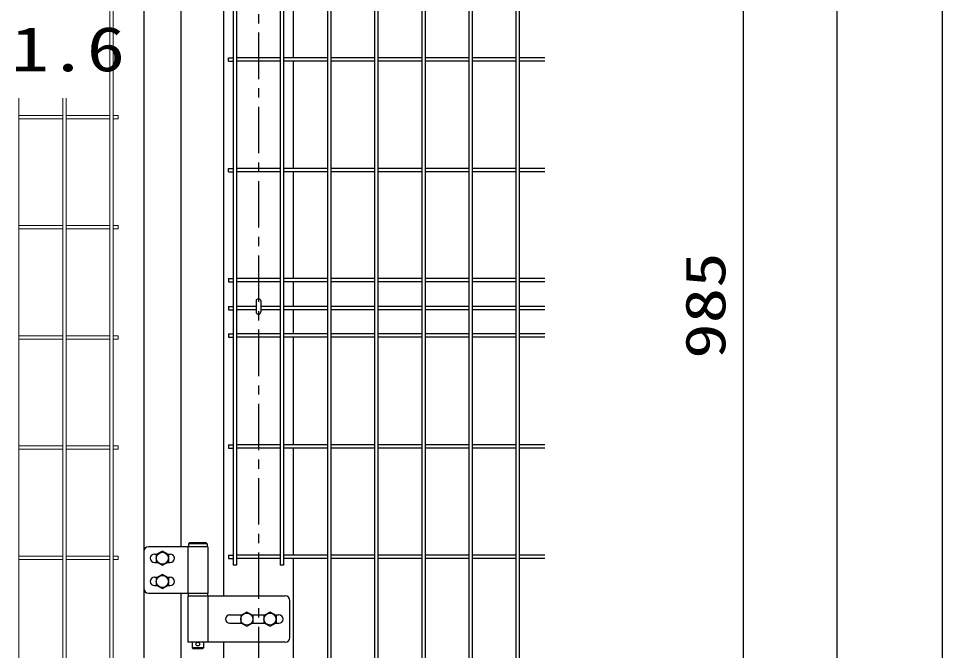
# Model space of a CAD drawing. Units: millimetres, scale not verified. Extents: x -6300 to 6300, y -4454 to 4456.
# Drawn here: x 2429 to 3425, y -758 to -77 of the extents above; entities that cross this region are included whole.
import ezdxf
from ezdxf.enums import TextEntityAlignment as Align

# ---------------------------------------------------------------- set-up
doc = ezdxf.new("R2010")
doc.units = ezdxf.units.MM
doc.header["$LTSCALE"] = 20
doc.linetypes.add('USER1', pattern=[4, 2.5, -0.5, 0.5, -0.5])
for name, color, linetype, lineweight in [('0-1_0', 4, 'Continuous', 25), ('0-3_LAYER04', 7, 'Continuous', 25), ('0-A_丁番', 3, 'Continuous', 25), ('0-B_六角ボルト', 2, 'Continuous', 25), ('0-C_LAYER12', 3, 'Continuous', 25), ('0-E_LAYER05', 4, 'Continuous', 25)]:
    doc.layers.add(name, color=color, linetype=linetype, lineweight=lineweight)
doc.styles.add('ＭＳ ゴシック', font='')
doc.styles.get('ＭＳ ゴシック').set_extended_font_data('MS Gothic')

msp = doc.modelspace()

# ---------------------------------------------------------------- linework, layer by layer
at = {"layer": '0-1_0', "color": 7, "linetype": 'USER1'}
msp.add_line((2687.59, 1507.35), (2687.59, -1211.96), dxfattribs=at)
at = {"layer": '0-1_0', "color": 2}
for p, q in [((3424.61, -874.46), (3424.61, 1475.77)), ((3310.58, 1065.54), (3310.58, -874.46)), ((3210.3, -844.46), (3210.3, 65.54))]:
    msp.add_line(p, q, dxfattribs=at)
at = {"layer": '0-1_0', "lineweight": 15}
for p, q in [((2527.55, 1086.24), (2527.55, -880.16)), ((2531.15, 1086.24), (2531.15, -880.16)), ((2429.61, -163.18), (2429.61, -880.16)), ((2476.78, -163.18), (2476.78, -880.16)), ((2480.38, -163.18), (2480.38, -880.16)), ((2476.78, -181.95), (2429.61, -181.95)), ((2476.78, -185.55), (2429.61, -185.55)), ((2527.55, -181.95), (2480.38, -181.95)), ((2527.55, -185.55), (2480.38, -185.55)), ((2536.35, -181.95), (2531.15, -181.95)), ((2536.35, -185.55), (2531.15, -185.55)), ((2536.35, -181.95), (2536.35, -185.55)), ((2476.78, -300.59), (2429.61, -300.59)), ((2476.78, -304.19), (2429.61, -304.19)), ((2527.55, -300.59), (2480.38, -300.59)), ((2527.55, -304.19), (2480.38, -304.19)), ((2536.35, -300.59), (2531.15, -300.59)), ((2476.78, -419.23), (2429.61, -419.23)), ((2476.78, -422.83), (2429.61, -422.83)), ((2527.55, -419.23), (2480.38, -419.23)), ((2527.55, -422.83), (2480.38, -422.83)), ((2536.35, -419.23), (2531.15, -419.23)), ((2476.78, -537.88), (2429.61, -537.88)), ((2476.78, -541.48), (2429.61, -541.48)), ((2527.55, -537.88), (2480.38, -537.88)), ((2527.55, -541.48), (2480.38, -541.48)), ((2536.35, -537.88), (2531.15, -537.88)), ((2536.35, -541.48), (2531.15, -541.48)), ((2536.35, -537.88), (2536.35, -541.48)), ((2476.78, -656.52), (2429.61, -656.52)), ((2527.55, -656.52), (2480.38, -656.52)), ((2536.35, -656.52), (2531.15, -656.52)), ((2536.35, -656.52), (2536.35, -660.12)), ((2476.78, -660.12), (2429.61, -660.12)), ((2527.55, -660.12), (2480.38, -660.12)), ((2536.35, -660.12), (2531.15, -660.12))]:
    msp.add_line(p, q, dxfattribs=at)
at = {"layer": '0-1_0', "color": 7}
for p, q in [((2650.09, 916.54), (2650.09, -699.46)), ((2725.09, -3.76), (2725.09, -119.66)), ((2725.09, -123.26), (2725.09, -238.86)), ((2725.09, -242.46), (2725.09, -357.66)), ((2725.09, -361.26), (2725.09, -387.66)), ((2684.99, -381.19), (2684.99, -393.46)), ((2690.19, -381.19), (2690.19, -393.46)), ((2725.09, -391.26), (2725.09, -417.16)), ((2725.09, -420.76), (2725.09, -536.86)), ((2725.09, -540.46), (2725.09, -655.66)), ((2613.29, -642.46), (2612.29, -643.46)), ((2632.29, -643.46), (2612.29, -643.46)), ((2612.29, -643.46), (2612.29, -646.46)), ((2632.29, -646.46), (2612.29, -646.46)), ((2631.29, -642.46), (2613.29, -642.46)), ((2725.09, -659.26), (2725.09, -775.16)), ((2611.79, -696.46), (2632.79, -696.46)), ((2611.79, -696.46), (2611.79, -699.46)), ((2632.79, -696.46), (2632.79, -699.46)), ((2611.79, -699.46), (2632.79, -699.46)), ((2616.29, -749.46), (2616.29, -755.46)), ((2628.29, -755.46), (2616.29, -755.46)), ((2627.29, -756.46), (2628.29, -755.46)), ((2628.29, -749.46), (2628.29, -755.46)), ((2650.09, -749.46), (2650.09, -1211.96))]:
    msp.add_line(p, q, dxfattribs=at)
at = {"layer": '0-1_0', "lineweight": 15}
for points in [[(2536.35, -300.59), (2536.35, -304.19), (2531.15, -304.19)], [(2536.35, -419.23), (2536.35, -422.83), (2531.15, -422.83)]]:
    msp.add_lwpolyline(points, dxfattribs=at)
at = {"layer": '0-1_0', "color": 7}
for points in [[(2631.29, -642.46), (2632.29, -643.46), (2632.29, -646.46)], [(2627.29, -756.46), (2617.29, -756.46), (2616.29, -755.46)]]:
    msp.add_lwpolyline(points, dxfattribs=at)
msp.add_circle((2622.29, -751.46), 2, dxfattribs=at)
msp.add_arc((2687.59, -393.46), 2.6, 180, 0, dxfattribs=at)
msp.add_ellipse((2687.59, -381.19), major_axis=(-2.6, 0), ratio=0.601815, start_param=3.141593, end_param=6.283185, dxfattribs=at)
at = {"layer": '0-3_LAYER04'}
for p, q in [((2564.09, 1523.04), (2564.09, -881.96)), ((2604.09, 969.54), (2604.09, -646.46)), ((2604.09, -696.46), (2604.09, -881.96))]:
    msp.add_line(p, q, dxfattribs=at)
at = {"layer": '0-A_丁番'}
for p, q in [((2633.09, -646.46), (2569.09, -646.46)), ((2611.49, -646.46), (2611.49, -696.46)), ((2633.09, -646.46), (2633.09, -696.46)), ((2564.09, -651.46), (2564.09, -691.46)), ((2575.59, -654.46), (2578.52, -654.46)), ((2589.66, -654.46), (2592.59, -654.46)), ((2575.59, -663.46), (2578.52, -663.46)), ((2589.66, -663.46), (2592.59, -663.46)), ((2575.59, -679.46), (2578.52, -679.46)), ((2589.66, -679.46), (2592.59, -679.46)), ((2569.09, -696.46), (2633.09, -696.46)), ((2575.59, -688.46), (2578.52, -688.46)), ((2589.66, -688.46), (2592.59, -688.46)), ((2611.49, -699.46), (2611.49, -749.46)), ((2611.49, -699.46), (2716.49, -699.46)), ((2633.09, -699.46), (2633.09, -749.46)), ((2721.49, -744.46), (2721.49, -704.46)), ((2656.59, -719.96), (2669.52, -719.96)), ((2680.66, -719.96), (2694.52, -719.96)), ((2705.66, -719.96), (2709.59, -719.96)), ((2656.59, -728.96), (2669.52, -728.96)), ((2680.66, -728.96), (2694.52, -728.96)), ((2705.66, -728.96), (2709.59, -728.96)), ((2716.49, -749.46), (2611.49, -749.46))]:
    msp.add_line(p, q, dxfattribs=at)
for centre, radius, start, end in [((2569.09, -651.46), 5, 90, 180), ((2575.59, -658.96), 4.5, 90, 270), ((2592.59, -658.96), 4.5, 270, 90), ((2575.59, -683.96), 4.5, 90, 270), ((2592.59, -683.96), 4.5, 270, 90), ((2569.09, -691.46), 5, 180, 270), ((2716.49, -704.46), 5, 0, 90), ((2656.59, -724.46), 4.5, 90, 180), ((2656.59, -724.46), 4.5, 180, 270), ((2709.59, -724.46), 4.5, 0, 90), ((2709.59, -724.46), 4.5, 270, 0), ((2716.49, -744.46), 5, 270, 0)]:
    msp.add_arc(centre, radius, start, end, dxfattribs=at)
at = {"layer": '0-B_六角ボルト'}
for p, q in [((2577.59, -654.96), (2577.59, -662.96)), ((2590.59, -654.96), (2590.59, -662.96)), ((2577.59, -679.96), (2577.59, -687.96)), ((2590.59, -679.96), (2590.59, -687.96)), ((2668.59, -720.46), (2668.59, -728.46)), ((2681.59, -720.46), (2681.59, -728.46)), ((2693.59, -720.46), (2693.59, -728.46)), ((2706.59, -720.46), (2706.59, -728.46))]:
    msp.add_line(p, q, dxfattribs=at)
for points in [[(2590.59, -654.96), (2584.09, -651.46), (2577.59, -654.96)], [(2577.59, -662.96), (2584.09, -666.46), (2590.59, -662.96)], [(2590.59, -679.96), (2584.09, -676.46), (2577.59, -679.96)], [(2577.59, -687.96), (2584.09, -691.46), (2590.59, -687.96)], [(2681.59, -720.46), (2675.09, -716.96), (2668.59, -720.46)], [(2706.59, -720.46), (2700.09, -716.96), (2693.59, -720.46)], [(2668.59, -728.46), (2675.09, -731.96), (2681.59, -728.46)], [(2693.59, -728.46), (2700.09, -731.96), (2706.59, -728.46)]]:
    msp.add_lwpolyline(points, dxfattribs=at)
for centre in [(2584.09, -658.96), (2584.09, -683.96), (2675.09, -724.46), (2700.09, -724.46)]:
    msp.add_circle(centre, 6.5, dxfattribs=at)
at = {"layer": '0-E_LAYER05'}
for p, q in [((2711.18, 103.04), (2711.18, -666.26)), ((2714.78, 103.04), (2714.78, -666.26)), ((2761.95, 103.04), (2761.95, -881.96)), ((2765.55, 103.04), (2765.55, -881.96)), ((2812.71, 103.04), (2812.71, -881.96)), ((2816.31, 103.04), (2816.31, -881.96)), ((2863.48, 103.04), (2863.48, -881.96)), ((2867.08, 103.04), (2867.08, -881.96)), ((2914.25, 103.04), (2914.25, -881.96)), ((2917.85, 103.04), (2917.85, -881.96)), ((2965.02, 103.04), (2965.02, -881.96)), ((2968.62, 103.04), (2968.62, -881.96)), ((2660.41, -0.06), (2660.41, -385.06)), ((2664.01, -0.06), (2664.01, -385.06)), ((2655.19, -123.26), (2655.19, -119.66)), ((2655.19, -119.66), (2660.39, -119.66)), ((2655.19, -123.26), (2660.39, -123.26)), ((2711.18, -119.66), (2664.01, -119.66)), ((2711.18, -123.26), (2664.01, -123.26)), ((2761.95, -119.66), (2714.78, -119.66)), ((2761.95, -123.26), (2714.78, -123.26)), ((2812.71, -119.66), (2765.55, -119.66)), ((2812.71, -123.26), (2765.55, -123.26)), ((2863.48, -119.66), (2816.31, -119.66)), ((2863.48, -123.26), (2816.31, -123.26)), ((2914.25, -119.66), (2867.08, -119.66)), ((2914.25, -123.26), (2867.08, -123.26)), ((2965.02, -119.66), (2917.85, -119.66)), ((2965.02, -123.26), (2917.85, -123.26)), ((2996.28, -119.66), (2968.62, -119.66)), ((2996.28, -123.26), (2968.62, -123.26)), ((2655.19, -242.46), (2655.19, -238.86)), ((2655.19, -238.86), (2660.39, -238.86)), ((2711.18, -238.86), (2664.01, -238.86)), ((2761.95, -238.86), (2714.78, -238.86)), ((2812.71, -238.86), (2765.55, -238.86)), ((2863.48, -238.86), (2816.31, -238.86)), ((2914.25, -238.86), (2867.08, -238.86)), ((2965.02, -238.86), (2917.85, -238.86)), ((2996.28, -238.86), (2968.62, -238.86)), ((2655.19, -242.46), (2660.39, -242.46)), ((2711.18, -242.46), (2664.01, -242.46)), ((2761.95, -242.46), (2714.78, -242.46)), ((2812.71, -242.46), (2765.55, -242.46)), ((2863.48, -242.46), (2816.31, -242.46)), ((2914.25, -242.46), (2867.08, -242.46)), ((2965.02, -242.46), (2917.85, -242.46)), ((2996.28, -242.46), (2968.62, -242.46)), ((2655.19, -357.66), (2660.39, -357.66)), ((2655.19, -357.66), (2660.39, -357.66)), ((2655.19, -357.66), (2655.19, -361.26)), ((2711.18, -357.66), (2664.01, -357.66)), ((2761.95, -357.66), (2714.78, -357.66)), ((2812.71, -357.66), (2765.55, -357.66)), ((2863.48, -357.66), (2816.31, -357.66)), ((2914.25, -357.66), (2867.08, -357.66)), ((2965.02, -357.66), (2917.85, -357.66)), ((2996.28, -357.66), (2968.62, -357.66)), ((2655.19, -361.26), (2660.39, -361.26)), ((2711.18, -361.26), (2664.01, -361.26)), ((2761.95, -361.26), (2714.78, -361.26)), ((2812.71, -361.26), (2765.55, -361.26)), ((2863.48, -361.26), (2816.31, -361.26)), ((2914.25, -361.26), (2867.08, -361.26)), ((2965.02, -361.26), (2917.85, -361.26)), ((2996.28, -361.26), (2968.62, -361.26)), ((2655.19, -387.66), (2655.19, -391.26)), ((2655.19, -387.66), (2660.39, -387.66)), ((2655.19, -387.66), (2655.19, -391.26)), ((2655.19, -387.66), (2660.39, -387.66)), ((2660.41, -385.06), (2660.4, -666.26)), ((2664.01, -385.06), (2664.01, -666.26)), ((2684.99, -387.66), (2664.01, -387.66)), ((2711.18, -387.66), (2690.19, -387.66)), ((2761.95, -387.66), (2714.78, -387.66)), ((2812.71, -387.66), (2765.55, -387.66)), ((2863.48, -387.66), (2816.31, -387.66)), ((2914.25, -387.66), (2867.08, -387.66)), ((2965.02, -387.66), (2917.85, -387.66)), ((2996.28, -387.66), (2968.62, -387.66)), ((2655.19, -391.26), (2660.39, -391.26)), ((2655.19, -391.26), (2660.39, -391.26)), ((2684.99, -391.26), (2664.01, -391.26)), ((2711.18, -391.26), (2690.19, -391.26)), ((2761.95, -391.26), (2714.78, -391.26)), ((2812.71, -391.26), (2765.55, -391.26)), ((2863.48, -391.26), (2816.31, -391.26)), ((2914.25, -391.26), (2867.08, -391.26)), ((2965.02, -391.26), (2917.85, -391.26)), ((2996.28, -391.26), (2968.62, -391.26)), ((2655.19, -417.16), (2655.19, -420.76)), ((2655.19, -417.16), (2660.39, -417.16)), ((2711.18, -417.16), (2664.01, -417.16)), ((2761.95, -417.16), (2714.78, -417.16)), ((2812.71, -417.16), (2765.55, -417.16)), ((2863.48, -417.16), (2816.31, -417.16)), ((2914.25, -417.16), (2867.08, -417.16)), ((2965.02, -417.16), (2917.85, -417.16)), ((2996.28, -417.16), (2968.62, -417.16)), ((2655.19, -420.76), (2660.39, -420.76)), ((2711.18, -420.76), (2664.01, -420.76)), ((2761.95, -420.76), (2714.78, -420.76)), ((2812.71, -420.76), (2765.55, -420.76)), ((2863.48, -420.76), (2816.31, -420.76)), ((2914.25, -420.76), (2867.08, -420.76)), ((2965.02, -420.76), (2917.85, -420.76)), ((2996.28, -420.76), (2968.62, -420.76)), ((2655.19, -536.86), (2660.39, -536.86)), ((2655.19, -536.86), (2655.19, -540.46)), ((2711.18, -536.86), (2664.01, -536.86)), ((2761.95, -536.86), (2714.78, -536.86)), ((2812.71, -536.86), (2765.55, -536.86)), ((2863.48, -536.86), (2816.31, -536.86)), ((2914.25, -536.86), (2867.08, -536.86)), ((2965.02, -536.86), (2917.85, -536.86)), ((2996.28, -536.86), (2968.62, -536.86)), ((2655.19, -540.46), (2660.39, -540.46)), ((2711.18, -540.46), (2664.01, -540.46)), ((2761.95, -540.46), (2714.78, -540.46)), ((2812.71, -540.46), (2765.55, -540.46)), ((2863.48, -540.46), (2816.31, -540.46)), ((2914.25, -540.46), (2867.08, -540.46)), ((2965.02, -540.46), (2917.85, -540.46)), ((2996.28, -540.46), (2968.62, -540.46)), ((2655.19, -655.66), (2655.19, -659.26)), ((2655.19, -655.66), (2660.39, -655.66)), ((2711.18, -655.66), (2664.01, -655.66)), ((2761.95, -655.66), (2714.78, -655.66)), ((2812.71, -655.66), (2765.55, -655.66)), ((2863.48, -655.66), (2816.31, -655.66)), ((2914.25, -655.66), (2867.08, -655.66)), ((2965.02, -655.66), (2917.85, -655.66)), ((2996.28, -655.66), (2968.62, -655.66)), ((2655.19, -659.26), (2660.39, -659.26)), ((2664.01, -666.26), (2660.4, -666.26)), ((2711.18, -659.26), (2664.01, -659.26)), ((2714.78, -666.26), (2711.18, -666.26)), ((2761.95, -659.26), (2714.78, -659.26)), ((2812.71, -659.26), (2765.55, -659.26)), ((2863.48, -659.26), (2816.31, -659.26)), ((2914.25, -659.26), (2867.08, -659.26)), ((2965.02, -659.26), (2917.85, -659.26)), ((2996.28, -659.26), (2968.62, -659.26))]:
    msp.add_line(p, q, dxfattribs=at)
msp.add_lwpolyline([(2655.19, -357.66), (2655.19, -361.26), (2660.39, -361.26)], dxfattribs=at)

# ---------------------------------------------------------------- texts
at = {"layer": '0-1_0', "color": 3, "style": 'ＭＳ ゴシック', "width": 1.3}
msp.add_text('985', height=43.26, rotation=90, dxfattribs=at).set_placement((3203.63, -444.1), align=Align.BOTTOM_LEFT)
at = {"layer": '0-C_LAYER12', "style": 'ＭＳ ゴシック', "width": 1.25}
msp.add_text('横枠 □-31x31x1.6', height=48.09, dxfattribs=at).set_placement((1847.92, -148.73), align=Align.BOTTOM_LEFT)

doc.saveas('drawing.dxf')
